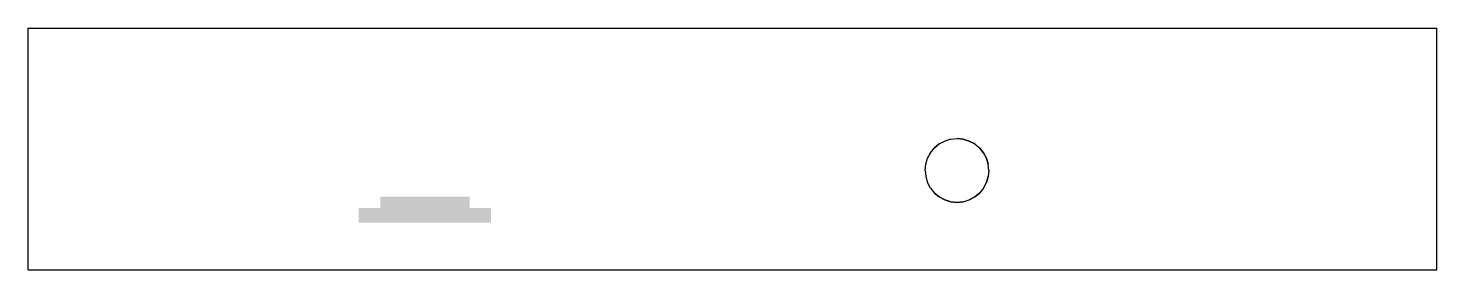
# Model space of a CAD drawing. Header units: millimetres. Extents: x 287 to 497, y 61 to 97.
import ezdxf

# ---------------------------------------------------------------- set-up
doc = ezdxf.new("R2010")
doc.units = ezdxf.units.MM
doc.header["$MEASUREMENT"] = 0
doc.layers.get('0').update_dxf_attribs({"linetype": 'CONTINUOUS'})

msp = doc.modelspace()

# ---------------------------------------------------------------- hatches: boundary and pattern name
at = {"linetype": 'Continuous'}
h = msp.add_hatch(color=1, dxfattribs=at)
h.dxf.hatch_style = 1
h.paths.add_polyline_path([(356.38, 69.95), (353.18, 69.95), (353.18, 71.65), (339.87, 71.65), (339.87, 69.95), (336.67, 69.95), (336.67, 67.75), (356.38, 67.75)])

# ---------------------------------------------------------------- linework, layer by layer
for p, q in [((287.38, 60.75), (287.38, 96.75)), ((287.38, 60.75), (287.38, 96.75)), ((287.38, 96.75), (497.38, 96.75)), ((287.38, 96.75), (497.38, 96.75)), ((497.38, 60.75), (497.38, 96.75)), ((497.38, 60.75), (497.38, 96.75)), ((423.21, 79.5), (424.04, 79.94)), ((423.21, 79.5), (424.04, 79.94)), ((424.93, 80.21), (424.04, 79.94)), ((424.93, 80.21), (424.04, 79.94)), ((424.93, 80.21), (425.85, 80.3)), ((424.93, 80.21), (425.85, 80.3)), ((425.85, 80.3), (426.78, 80.21)), ((426.78, 80.21), (425.85, 80.3)), ((426.78, 80.21), (427.67, 79.94)), ((427.67, 79.94), (426.78, 80.21)), ((427.67, 79.94), (428.49, 79.5)), ((428.49, 79.5), (427.67, 79.94)), ((421.9, 78.19), (421.46, 77.37)), ((421.46, 77.37), (421.9, 78.19)), ((421.9, 78.19), (422.49, 78.91)), ((421.9, 78.19), (422.49, 78.91)), ((423.21, 79.5), (422.49, 78.91)), ((422.49, 78.91), (423.21, 79.5)), ((428.49, 79.5), (429.21, 78.91)), ((428.49, 79.5), (429.21, 78.91)), ((429.8, 78.19), (429.21, 78.91)), ((429.21, 78.91), (429.8, 78.19)), ((430.24, 77.37), (429.8, 78.19)), ((429.8, 78.19), (430.24, 77.37)), ((421.1, 75.55), (421.19, 76.48)), ((421.1, 75.55), (421.19, 76.48)), ((421.19, 76.48), (421.46, 77.37)), ((421.19, 76.48), (421.46, 77.37)), ((430.51, 76.48), (430.24, 77.37)), ((430.24, 77.37), (430.51, 76.48)), ((430.6, 75.55), (430.51, 76.48)), ((430.6, 75.55), (430.51, 76.48)), ((421.1, 75.55), (421.19, 74.63)), ((421.1, 75.55), (421.19, 74.63)), ((421.19, 74.63), (421.46, 73.74)), ((421.19, 74.63), (421.46, 73.74)), ((421.9, 72.91), (421.46, 73.74)), ((421.9, 72.91), (421.46, 73.74)), ((429.8, 72.91), (430.24, 73.74)), ((429.8, 72.91), (430.24, 73.74)), ((430.51, 74.63), (430.24, 73.74)), ((430.24, 73.74), (430.51, 74.63)), ((430.6, 75.55), (430.51, 74.63)), ((430.6, 75.55), (430.51, 74.63)), ((421.9, 72.91), (422.49, 72.19)), ((421.9, 72.91), (422.49, 72.19)), ((422.49, 72.19), (423.21, 71.6)), ((423.21, 71.6), (422.49, 72.19)), ((424.04, 71.16), (423.21, 71.6)), ((423.21, 71.6), (424.04, 71.16)), ((427.67, 71.16), (428.49, 71.6)), ((428.49, 71.6), (427.67, 71.16)), ((428.49, 71.6), (429.21, 72.19)), ((429.21, 72.19), (428.49, 71.6)), ((429.8, 72.91), (429.21, 72.19)), ((429.8, 72.91), (429.21, 72.19)), ((424.04, 71.16), (424.93, 70.89)), ((424.93, 70.89), (424.04, 71.16)), ((424.93, 70.89), (425.85, 70.8)), ((425.85, 70.8), (424.93, 70.89)), ((426.78, 70.89), (425.85, 70.8)), ((425.85, 70.8), (426.78, 70.89)), ((426.78, 70.89), (427.67, 71.16)), ((426.78, 70.89), (427.67, 71.16)), ((287.38, 60.75), (497.38, 60.75)), ((287.38, 60.75), (497.38, 60.75))]:
    msp.add_line(p, q)

doc.saveas('drawing.dxf')
